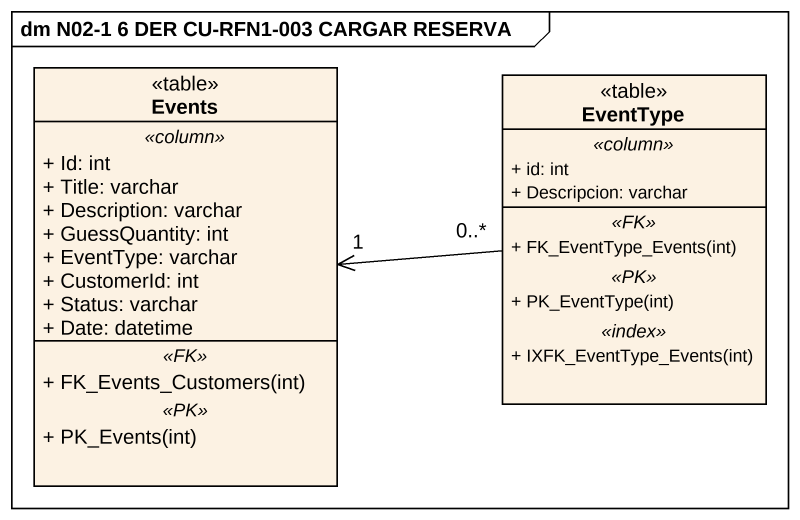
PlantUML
@startuml
mainframe dm N02-1 6 DER CU-RFN1-003 CARGAR RESERVA
hide circle
hide empty members
skinparam classAttributeIconSize 0
class Events <<table>> {
  .. <<column>> ..
  + Id: int
  + Title: varchar
  + Description: varchar
  + GuessQuantity: int
  + EventType: varchar
  + CustomerId: int
  + Status: varchar
  + Date: datetime
  .. <<FK>> ..
  + FK_Events_Customers(int)
  .. <<PK>> ..
  + PK_Events(int)
}
class EventType <<table>> {
  .. <<column>> ..
  + id: int
  + Descripcion: varchar
  .. <<FK>> ..
  + FK_EventType_Events(int)
  .. <<PK>> ..
  + PK_EventType(int)
  .. <<index>> ..
  + IXFK_EventType_Events(int)
}
EventType "0..*" -left-> "1" Events
@enduml
